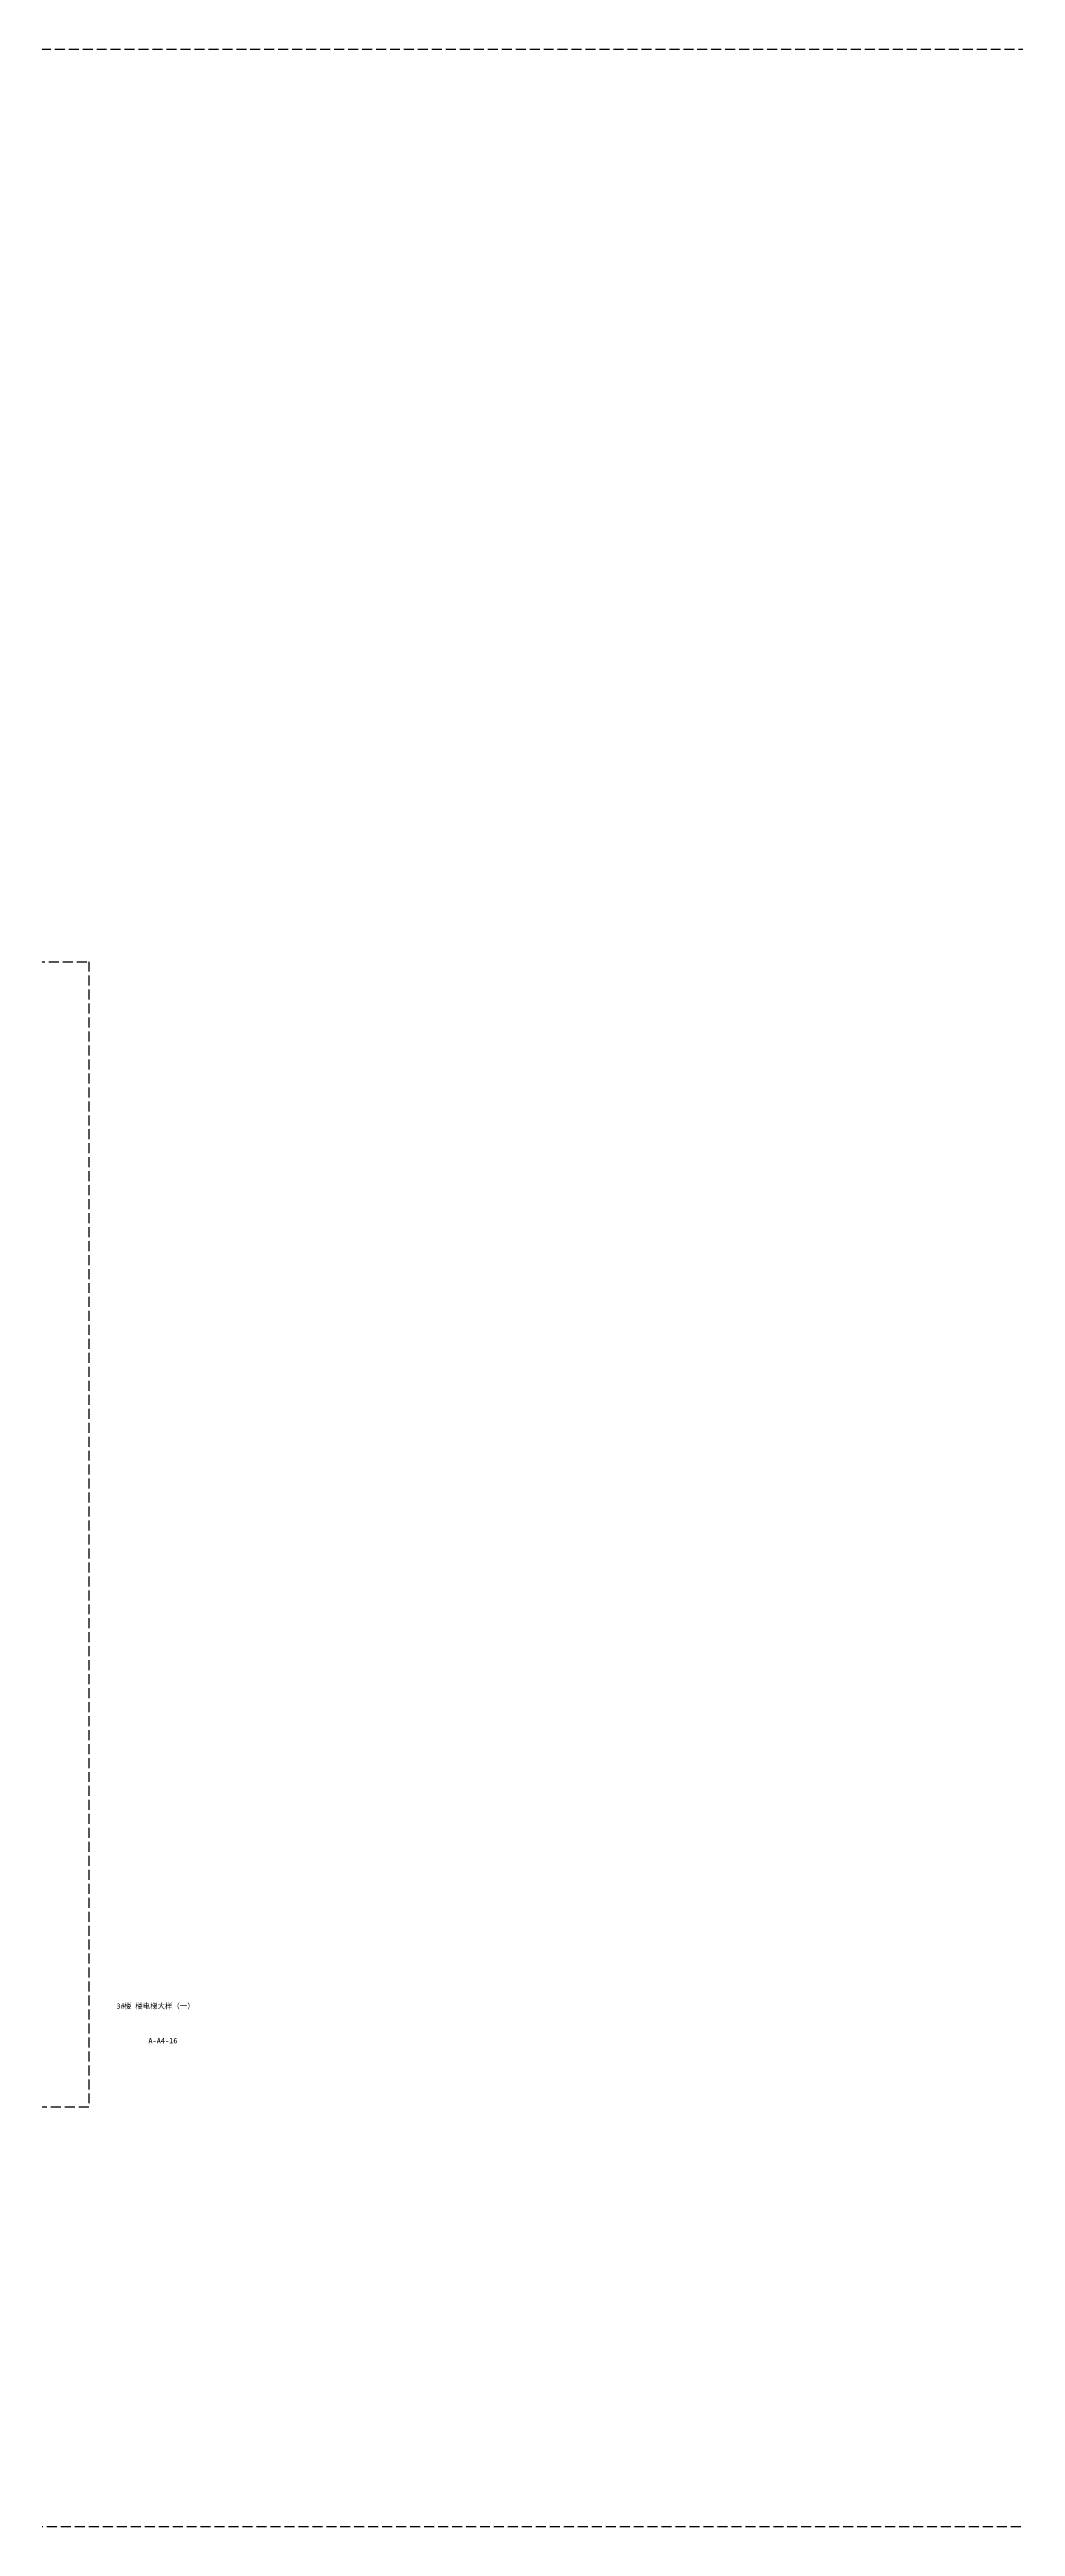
# Model space of a CAD drawing. Extents: x -10817 to 167545, y 26551 to 157048.
# Drawn here: x 36497 to 60700, y 94998 to 157048 of the extents above; entities that cross this region are included whole.
import ezdxf

# ---------------------------------------------------------------- set-up
doc = ezdxf.new("R2010")
doc.units = 0
doc.header["$LTSCALE"] = 1000
doc.header["$MEASUREMENT"] = 0
doc.linetypes.add('DASH', pattern=[0.35, 0.25, -0.1])
doc.layers.get('Defpoints').update_dxf_attribs({"color": 30, "linetype": 'DASH'})
doc.layers.add('A-ANNO-TEXT', color=7, linetype='Continuous')
doc.styles.get("Standard").update_dxf_attribs({"font": ''})
doc.styles.get('Standard').set_extended_font_data('SimSun')

msp = doc.modelspace()

# ---------------------------------------------------------------- linework, layer by layer
at = {"layer": 'Defpoints'}
for points in [[(-10816.9, 94998.4), (166728.1, 94998.4), (166728.1, 157048.4), (-10816.9, 157048.4)], [(433.1, 134198.4), (37483.1, 134198.4), (37483.1, 105498.4), (433.1, 105498.4)]]:
    msp.add_lwpolyline(points, close=True, dxfattribs=at)

# ---------------------------------------------------------------- texts
at = {"layer": 'A-ANNO-TEXT'}
for s, height, p in [('3#', 132.91, (38172.6, 107969.9)), ('楼', 132.9, (38361.6, 107969.9)), ('楼电梯大样（一）', 132.91, (38645.2, 107969.9)), ('A-A4-16', 132.91, (38974.1, 107102.4))]:
    msp.add_text(s, height=height, dxfattribs=at).set_placement(p)

doc.saveas('drawing.dxf')
